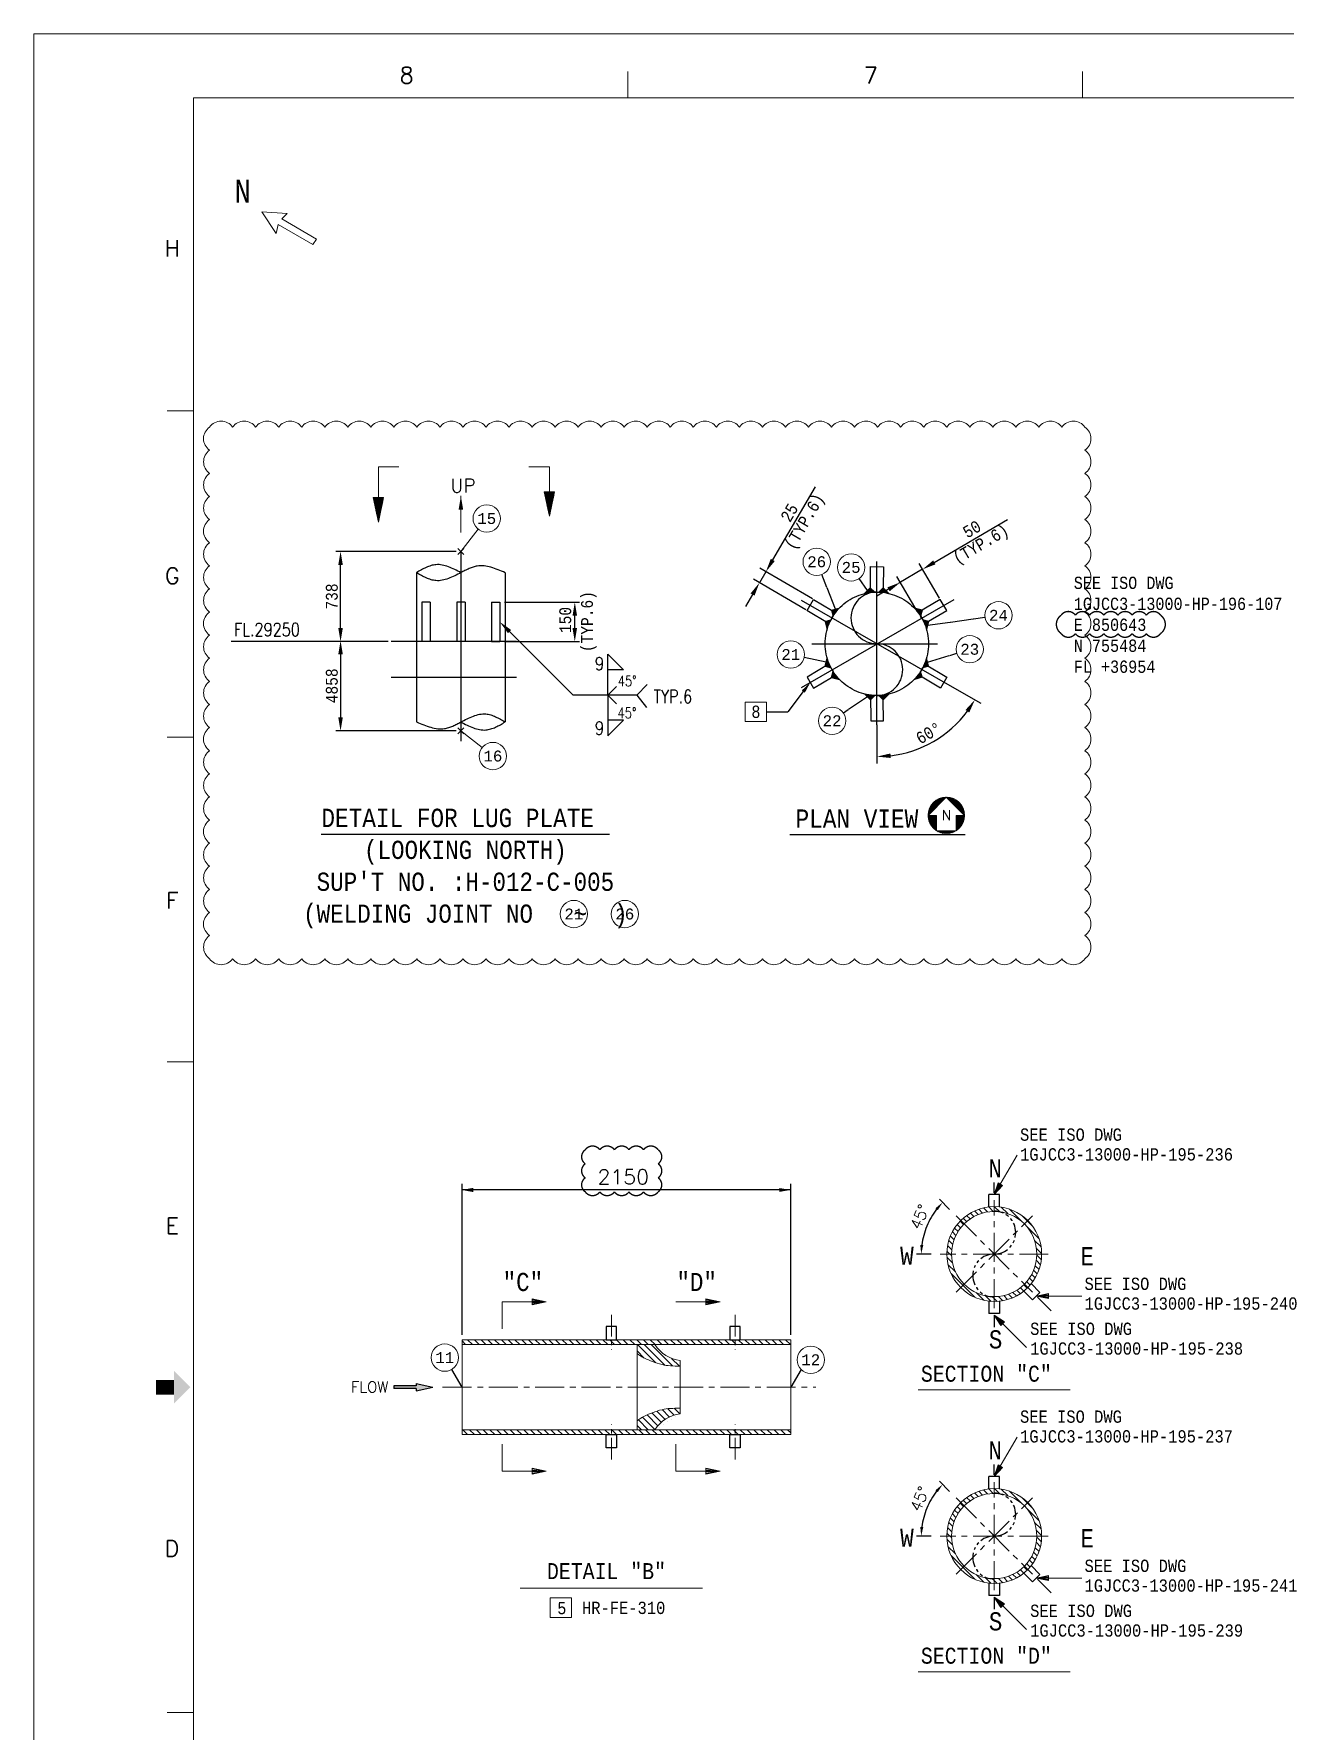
# Model space of a CAD drawing. Extents: x 0 to 841, y 0 to 594.
# Drawn here: x 0 to 274.4, y 221.7 to 594 of the extents above; entities that cross this region are included whole.
import ezdxf
from ezdxf.enums import TextEntityAlignment as Align

# ---------------------------------------------------------------- set-up
doc = ezdxf.new("R2010")
doc.units = 0
doc.header["$LTSCALE"] = 5
doc.header["$MEASUREMENT"] = 0
for name, pattern in [('CENTER', [50.8, 31.75, -6.35, 6.35, -6.35]), ('CONT', [1, 1, 0]), ('PHANTOM', [63.5, 31.75, -6.35, 6.35, -6.35, 6.35, -6.35]), ('PHANTOM2', [31.75, 15.875, -3.175, 3.175, -3.175, 3.175, -3.175])]:
    doc.linetypes.add(name, pattern=pattern)
doc.layers.get('0').update_dxf_attribs({"lineweight": 9})
for name, color, linetype, lineweight in [('1', 7, 'Continuous', 9), ('3', 7, 'Continuous', 9), ('4', 7, 'Continuous', 9), ('42', 7, 'Continuous', 9)]:
    doc.layers.add(name, color=color, linetype=linetype, lineweight=lineweight)
for name, color, linetype in [('6', 6, 'PHANTOM2'), ('FAB', 2, 'Continuous'), ('FAB_DIM', 4, 'Continuous'), ('SUPT', 4, 'Continuous'), ('TITLE BLOCK', 7, 'Continuous')]:
    doc.layers.add(name, color=color, linetype=linetype)
doc.styles.add('HTX1', font='simplex.shx', dxfattribs={"width": 1.02})
doc.styles.add('MARKING', font='monotxt.shx', dxfattribs={"width": 0.85, "height": 2.6})
doc.styles.add('ROMANS', font='romans.shx')
doc.styles.get("Standard").update_dxf_attribs({"font": 'txt.shx'})
doc.styles.add('TXT', font='monotxt.shx')

# ---------------------------------------------------------------- blocks, each defined once
blk = doc.blocks.new('*X19')
at = {"color": 0}
for p, q in [((263.81, 168.35), (270.12, 174.66)), ((263.85, 168.92), (269.55, 174.62)), ((263.95, 169.55), (268.91, 174.51)), ((264.16, 170.29), (268.17, 174.3)), ((264.58, 171.24), (267.22, 173.89)), ((270.3, 174.31), (270.64, 174.65)), ((270.3, 173.78), (271.13, 174.61)), ((270.3, 173.25), (271.58, 174.53)), ((270.3, 172.72), (272.01, 174.43)), ((270.3, 172.19), (272.42, 174.31)), ((270.3, 171.66), (272.8, 174.16)), ((270.83, 171.66), (273.17, 174)), ((271.36, 171.66), (273.51, 173.81)), ((271.89, 171.66), (273.84, 173.61)), ((272.42, 171.66), (274.16, 173.39)), ((272.95, 171.66), (274.45, 173.16)), ((273.48, 171.66), (274.74, 172.91)), ((274.01, 171.66), (275, 172.65)), ((274.54, 171.66), (275.25, 172.37)), ((275.08, 171.66), (275.49, 172.08)), ((275.61, 171.66), (275.71, 171.77)), ((275.78, 171.3), (275.91, 171.44)), ((275.78, 170.77), (276.1, 171.1)), ((275.78, 170.24), (276.27, 170.74)), ((275.78, 169.71), (276.42, 170.35)), ((275.78, 169.18), (276.55, 169.95)), ((263.81, 167.82), (263.98, 167.99)), ((263.86, 167.34), (264.24, 167.72)), ((263.93, 166.88), (264.51, 167.46)), ((264.03, 166.45), (264.77, 167.19)), ((264.16, 166.05), (265.04, 166.93)), ((264.3, 165.66), (265.3, 166.66)), ((264.47, 165.3), (265.57, 166.4)), ((264.65, 164.95), (265.83, 166.13)), ((264.85, 164.62), (266.1, 165.87)), ((265.07, 164.31), (266.36, 165.6)), ((265.3, 164.01), (266.63, 165.34)), ((265.55, 163.73), (266.89, 165.07)), ((265.81, 163.46), (267.16, 164.8)), ((266.09, 163.21), (267.42, 164.54)), ((266.39, 162.97), (267.69, 164.27)), ((266.7, 162.75), (267.95, 164.01)), ((267.02, 162.55), (268.22, 163.74)), ((270.3, 164.24), (270.73, 164.66)), ((270.3, 163.71), (271.26, 164.66)), ((270.3, 163.18), (271.79, 164.66)), ((270.3, 162.65), (272.32, 164.66)), ((270.3, 162.12), (272.85, 164.66)), ((270.38, 161.66), (273.38, 164.66)), ((270.94, 161.69), (273.91, 164.66)), ((271.56, 161.78), (274.44, 164.66)), ((272.28, 161.97), (274.97, 164.66)), ((273.16, 162.32), (275.5, 164.66)), ((275.78, 168.65), (276.66, 169.53)), ((275.78, 168.12), (276.74, 169.08)), ((275.78, 167.59), (276.79, 168.6)), ((275.78, 167.06), (276.8, 168.08)), ((275.78, 166.53), (276.77, 167.52)), ((275.78, 166), (276.68, 166.9)), ((275.78, 165.47), (276.5, 166.19)), ((275.78, 164.94), (276.14, 165.3)), ((267.37, 162.36), (268.48, 163.48)), ((267.73, 162.19), (268.75, 163.21)), ((268.11, 162.04), (269.01, 162.95)), ((268.51, 161.91), (269.28, 162.68)), ((268.93, 161.81), (269.54, 162.42)), ((269.38, 161.73), (269.81, 162.15)), ((269.86, 161.68), (270.08, 161.89))]:
    blk.add_line(p, q, dxfattribs=at)
blk = doc.blocks.new('A$C4F896684')
at = {"layer": '4', "color": 2, "linetype": 'Continuous'}
for p, q in [((-1.13, 0), (0, -5.35)), ((-1.13, 0), (1.13, 0)), ((-1.11, 0), (0.74, -1.86)), ((-0.64, 0), (-1.05, -0.41)), ((-0.39, 0), (-1, -0.62)), ((-0.14, 0), (-0.96, -0.82)), ((0.11, 0), (-0.92, -1.03)), ((0.36, 0), (-0.87, -1.24)), ((-0.86, 0), (0.78, -1.65)), ((0.61, 0), (-0.83, -1.44)), ((0.86, 0), (-0.79, -1.65)), ((1.11, 0), (-0.74, -1.85)), ((-0.62, 0), (0.83, -1.44)), ((-0.37, 0), (0.87, -1.24)), ((-0.12, 0), (0.92, -1.03)), ((0, -5.35), (1.13, 0)), ((0.13, 0), (0.96, -0.83)), ((0.38, 0), (1, -0.62)), ((0.63, 0), (1.05, -0.41)), ((0.88, 0), (1.09, -0.21)), ((1.13, 0), (1.13, 0)), ((-1.07, -0.29), (0.7, -2.06)), ((-1.01, -0.61), (0.65, -2.27)), ((-0.94, -0.92), (0.61, -2.47)), ((-0.87, -1.24), (0.57, -2.68)), ((-0.8, -1.56), (0.52, -2.88)), ((-0.74, -1.87), (0.48, -3.09)), ((1.07, -0.29), (-0.7, -2.06)), ((-0.67, -2.19), (0.44, -3.3)), ((1.01, -0.6), (-0.65, -2.26)), ((0.94, -0.92), (-0.61, -2.47)), ((-0.6, -2.51), (0.39, -3.5)), ((0.87, -1.24), (-0.57, -2.68)), ((-0.54, -2.82), (0.35, -3.71)), ((0.81, -1.55), (-0.52, -2.88)), ((0.74, -1.87), (-0.48, -3.09)), ((-0.47, -3.14), (0.31, -3.91)), ((0.67, -2.19), (-0.44, -3.29)), ((-0.4, -3.46), (0.26, -4.12)), ((0.6, -2.5), (-0.39, -3.5)), ((0.54, -2.82), (-0.35, -3.71)), ((0.47, -3.14), (-0.31, -3.91)), ((0.4, -3.45), (-0.26, -4.12)), ((-0.34, -3.77), (0.22, -4.33)), ((-0.27, -4.09), (0.17, -4.53)), ((0.34, -3.77), (-0.22, -4.32)), ((-0.2, -4.41), (0.13, -4.74)), ((0.27, -4.09), (-0.17, -4.53)), ((0.2, -4.4), (-0.13, -4.74)), ((-0.13, -4.72), (0.09, -4.94)), ((0.13, -4.72), (-0.09, -4.94)), ((-0.07, -5.04), (0.04, -5.15)), ((0.07, -5.03), (-0.04, -5.15)), ((0, -5.35), (0, -5.35))]:
    blk.add_line(p, q, dxfattribs=at)

msp = doc.modelspace()

# ---------------------------------------------------------------- hatches: boundary and pattern name
at = {"layer": '3'}
h = msp.add_hatch(dxfattribs=at)
h.set_pattern_fill('ANSI31', color=3, scale=0.3, angle=90, style=0)
h.set_pattern_definition([(135, (-137.4524, -213.5688), (-0.6735192, -0.6735192), [])])
h.paths.add_polyline_path([(200.41, 325.07, -0.02784), (200.35, 326.22), (201.4, 326.22, 0.374254), (209.46, 316.96, 0.069276), (210.75, 316.78), (210.75, 315.82, -0.381969)])
h.paths.add_polyline_path([(210.75, 336.62, -0.381969), (221.08, 327.38, -0.02784), (221.15, 326.22), (220.1, 326.22, 0.374254), (212.04, 335.48, 0.069276), (210.75, 335.66)])
h.paths.add_polyline_path([(203.39, 333.58, -0.198912), (210.75, 336.62), (210.75, 335.66), (210.75, 335.57, 0.198912), (204.14, 332.83)])
h.paths.add_polyline_path([(217.36, 319.61, 0.198912), (220.1, 326.22), (221.15, 326.22, -0.02784), (221.08, 325.07, -0.17013), (218.1, 318.87)])
h.paths.add_polyline_path([(210.75, 316.87, 0.198912), (217.36, 319.61), (218.1, 318.87, -0.198912), (210.75, 315.82), (210.75, 316.78)])
h.paths.add_polyline_path([(200.41, 327.38, -0.141619), (202.62, 332.71, -0.02784), (203.39, 333.58), (204.14, 332.83, 0.198912), (201.4, 326.22), (200.35, 326.22, -0.02784)])
h = msp.add_hatch(dxfattribs=at)
h.set_pattern_fill('ANSI31', color=3, scale=8.4, angle=270, style=0)
h.set_pattern_definition([(315, (-268.6911, 907.371), (0.7424621, 0.7424621), [])])
h.paths.add_polyline_path([(166.09, 286.61), (166.09, 287.66), (93.95, 287.66), (93.95, 286.61)])
h.paths.add_polyline_path([(166.09, 306.36), (166.09, 307.41), (93.95, 307.41), (93.95, 306.36)])
h = msp.add_hatch(dxfattribs=at)
h.set_pattern_fill('ANSI31', color=3, scale=8.4, angle=270, style=0)
h.set_pattern_definition([(315, (-282.9302, 907.371), (0.7424621, 0.7424621), [])])
edge = h.paths.add_edge_path()
edge.add_spline(control_points=[(132.39, 304.43), (133.45, 303.53), (135.09, 302.84), (138.33, 301.69), (140.26, 301.64), (141.85, 301.63)], knot_values=[0, 0, 0, 0, 3.7444, 5.799799, 9.267028, 9.267028, 9.267028, 9.267028], degree=3, periodic=0)
edge.add_line((141.85, 301.63), (141.85, 302.87))
edge.add_ellipse((142.69, 310.41), major_axis=(-7.59, 0), ratio=1, start_angle=392.2494, end_angle=443.6288, ccw=False)
edge.add_line((136.27, 306.36), (132.39, 306.36))
edge.add_line((132.39, 306.36), (132.39, 304.43))
edge = h.paths.add_edge_path()
edge.add_ellipse((142.69, 283.61), major_axis=(-7.59, 0), ratio=1, start_angle=276.3712, end_angle=327.7506, ccw=False)
edge.add_line((141.85, 291.15), (141.85, 292.39))
edge.add_spline(control_points=[(141.85, 292.39), (140.26, 292.38), (138.33, 292.33), (135.09, 291.18), (133.45, 290.49), (132.39, 289.59)], knot_values=[-9.267028, -9.267028, -9.267028, -9.267028, -5.799799, -3.7444, 0, 0, 0, 0], degree=3, periodic=0)
edge.add_line((132.39, 289.59), (132.39, 287.66))
edge.add_line((132.39, 287.66), (136.27, 287.66))
h = msp.add_hatch(dxfattribs=at)
h.set_pattern_fill('ANSI31', color=3, scale=0.3, angle=90, style=0)
h.set_pattern_definition([(135, (-137.4524, -275.4592), (-0.6735192, -0.6735192), [])])
h.paths.add_polyline_path([(200.41, 263.17, -0.02784), (200.35, 264.33), (201.4, 264.33, 0.374254), (209.46, 255.07, 0.069276), (210.75, 254.89), (210.75, 253.93, -0.381969)])
h.paths.add_polyline_path([(210.75, 274.73, -0.381969), (221.08, 265.49, -0.02784), (221.15, 264.33), (220.1, 264.33, 0.374254), (212.04, 273.59, 0.069276), (210.75, 273.77)])
h.paths.add_polyline_path([(203.39, 271.69, -0.198912), (210.75, 274.73), (210.75, 273.77), (210.75, 273.68, 0.198912), (204.14, 270.94)])
h.paths.add_polyline_path([(217.36, 257.72, 0.198912), (220.1, 264.33), (221.15, 264.33, -0.02784), (221.08, 263.17, -0.17013), (218.1, 256.98)])
h.paths.add_polyline_path([(210.75, 254.98, 0.198912), (217.36, 257.72), (218.1, 256.98, -0.198912), (210.75, 253.93), (210.75, 254.89)])
h.paths.add_polyline_path([(200.41, 265.49, -0.141619), (202.62, 270.82, -0.02784), (203.39, 271.69), (204.14, 270.94, 0.198912), (201.4, 264.33), (200.35, 264.33, -0.02784)])
at = {"layer": 'FAB', "linetype": 'Continuous'}
msp.add_hatch(color=4, dxfattribs=at).paths.add_polyline_path([(83.92, 297.81), (83.92, 297.3), (79, 297.3), (79, 296.7), (83.92, 296.7), (83.92, 296.19), (87.54, 297)])
at = {"layer": 'SUPT', "linetype": 'PHANTOM'}
for points in [[(183.55, 472.44), (182.3, 471.19, -0.059237), (184.97, 471.51), (184.51, 471.51)], [(186.38, 472.44), (187.63, 471.2, 0.059237), (184.97, 471.51), (185.42, 471.51)], [(173.64, 465.07), (174.1, 463.36, -0.059237), (175.15, 465.83), (174.92, 465.43)], [(175.05, 467.52), (176.75, 467.98, 0.059237), (175.15, 465.83), (175.38, 466.23)], [(194.92, 467.53), (193.21, 467.99, -0.059237), (194.82, 465.84), (194.59, 466.24)], [(196.33, 465.08), (195.88, 463.38, 0.059237), (194.82, 465.84), (195.05, 465.44)], [(173.64, 455.24), (174.1, 456.94, 0.059237), (175.16, 454.47), (174.93, 454.87)], [(175.06, 452.78), (176.77, 452.33, -0.059237), (175.16, 454.47), (175.39, 454.08)], [(194.93, 452.8), (193.22, 452.34, 0.059237), (194.83, 454.49), (194.6, 454.09)], [(196.34, 455.25), (195.88, 456.95, -0.059237), (194.83, 454.49), (195.06, 454.89)], [(183.57, 447.87), (182.32, 449.12, 0.059237), (184.98, 448.8), (184.52, 448.8)], [(186.4, 447.87), (187.64, 449.12, -0.059237), (184.98, 448.8), (185.44, 448.8)]]:
    msp.add_hatch(color=1, dxfattribs=at).paths.add_polyline_path(points)

# ---------------------------------------------------------------- linework, layer by layer
at = {"layer": '1', "color": 4, "linetype": 'CENTER', "ltscale": 0.04}
for p, q in [((210.75, 314.36), (210.75, 338.08)), ((202.36, 317.83), (219.14, 334.61)), ((202.36, 334.61), (219.14, 317.83)), ((222.61, 326.22), (198.89, 326.22)), ((89.7, 297.01), (171.6, 297.01)), ((210.75, 252.47), (210.75, 276.19)), ((202.36, 255.94), (219.14, 272.72)), ((202.36, 272.72), (219.14, 255.94)), ((222.61, 264.33), (198.89, 264.33))]:
    msp.add_line(p, q, dxfattribs=at)
at = {"layer": '1', "color": 4, "linetype": 'CENTER', "ltscale": 0.03}
for p, q in [((126.72, 312.91), (126.72, 305.21)), ((153.86, 312.91), (153.86, 305.21)), ((126.72, 281.11), (126.72, 288.81)), ((153.86, 281.11), (153.86, 288.81))]:
    msp.add_line(p, q, dxfattribs=at)
at = {"layer": '1', "color": 2, "linetype": 'Continuous', "lineweight": 0}
for points in [[(212.55, 341.29), (210.75, 339.27), (211.6, 341.84), (212.55, 341.29)], [(212.45, 341.35), (210.75, 339.27), (211.68, 341.79)], [(212.26, 341.46), (210.75, 339.27), (211.78, 341.74)], [(212.16, 341.52), (210.75, 339.27), (211.98, 341.62)], [(222.63, 317.54), (219.98, 316.99), (222.63, 316.44), (222.63, 317.54)], [(222.63, 317.43), (219.98, 316.99), (222.63, 316.54)], [(222.63, 317.2), (219.98, 316.99), (222.63, 316.65)], [(222.63, 317.09), (219.98, 316.99), (222.63, 316.88)], [(213.01, 311.33), (210.75, 312.82), (212.23, 310.55), (213.01, 311.33)], [(212.93, 311.25), (210.75, 312.82), (212.3, 310.62)], [(212.77, 311.09), (210.75, 312.82), (212.38, 310.7)], [(212.69, 311.01), (210.75, 312.82), (212.54, 310.86)], [(212.55, 279.4), (210.75, 277.38), (211.6, 279.95), (212.55, 279.4)], [(212.45, 279.46), (210.75, 277.38), (211.68, 279.9)], [(212.26, 279.57), (210.75, 277.38), (211.78, 279.85)], [(212.16, 279.63), (210.75, 277.38), (211.98, 279.73)], [(222.63, 255.65), (219.98, 255.1), (222.63, 254.55), (222.63, 255.65)], [(222.63, 255.54), (219.98, 255.1), (222.63, 254.65)], [(222.63, 255.31), (219.98, 255.1), (222.63, 254.76)], [(222.63, 255.2), (219.98, 255.1), (222.63, 254.99)], [(213.01, 249.44), (210.75, 250.93), (212.23, 248.66), (213.01, 249.44)], [(212.93, 249.36), (210.75, 250.93), (212.3, 248.73)], [(212.77, 249.2), (210.75, 250.93), (212.38, 248.81)], [(212.69, 249.12), (210.75, 250.93), (212.54, 248.97)]]:
    msp.add_lwpolyline(points, dxfattribs=at)
at = {"layer": '3', "color": 3}
for p, q in [((93.95, 307.41), (93.95, 286.61)), ((166.09, 307.41), (93.95, 307.41)), ((166.09, 306.36), (93.95, 306.36)), ((132.39, 306.36), (132.39, 287.66)), ((166.09, 307.41), (166.09, 286.61)), ((141.85, 302.87), (141.85, 291.15)), ((166.09, 287.66), (93.95, 287.66)), ((166.09, 286.61), (93.95, 286.61))]:
    msp.add_line(p, q, dxfattribs=at)
at = {"layer": '3', "color": 2, "linetype": 'Continuous', "lineweight": 0}
msp.add_lwpolyline([(113.3, 246.45), (118, 246.45), (118, 250.74), (113.3, 250.74), (113.3, 246.45)], dxfattribs=at)
at = {"layer": '3', "color": 3}
for centre, radius in [((210.75, 326.22), 10.4), ((210.75, 326.22), 9.35), ((210.75, 264.33), 10.4), ((210.75, 264.33), 9.35)]:
    msp.add_circle(centre, radius, dxfattribs=at)
for centre, start, end in [((142.69, 310.41), 212.2494, 263.6288), ((142.69, 283.61), 96.3712, 147.7506)]:
    msp.add_arc(centre, 7.59, start, end, dxfattribs=at)
for points in [[(132.39, 304.43), (133.45, 303.53), (135.09, 302.84), (138.33, 301.69), (140.26, 301.64), (141.85, 301.63)], [(132.39, 289.59), (133.45, 290.49), (135.09, 291.18), (138.33, 292.33), (140.26, 292.38), (141.85, 292.39)]]:
    msp.add_open_spline(points, degree=3, knots=[0, 0, 0, 0, 3.7444, 5.799799, 9.267028, 9.267028, 9.267028, 9.267028], dxfattribs=at)
at = {"layer": '4', "color": 2, "linetype": 'Continuous', "lineweight": 0}
msp.add_lwpolyline([(49.99, 554.99), (53.19, 550.19), (53.59, 552.19), (61.19, 547.79), (61.99, 548.99), (54.39, 553.39), (55.59, 554.59), (49.99, 554.99)], dxfattribs=at)
at = {"layer": '42', "color": 3, "linetype": 'Continuous', "lineweight": 0}
for p, q in [((130.35, 580), (130.35, 585.73)), ((230.09, 585.73), (230.09, 580)), ((35, 511.27), (29.27, 511.27)), ((35, 439.66), (29.27, 439.66)), ((35, 368.43), (29.27, 368.43)), ((34.92, 225.57), (29.21, 225.57))]:
    msp.add_line(p, q, dxfattribs=at)
for points in [[(0, 0), (841, 0), (841, 594), (0, 594)], [(35, 580), (827, 580), (827, 14), (35, 14)]]:
    msp.add_lwpolyline(points, close=True, dxfattribs=at)
for points in [[(30.76, 295.39), (26.82, 295.39), (30.76, 298.6), (26.82, 298.6)], [(34.34, 297), (30.76, 293.43), (30.76, 300.56)]]:
    msp.add_solid(points, dxfattribs=at)
at = {"layer": '6', "ltscale": 0.04}
for centre, start, end in [((210.75, 330.94), 270, 90), ((210.75, 321.5), 90, 270), ((210.75, 269.05), 270, 90), ((210.75, 259.61), 90, 270)]:
    msp.add_arc(centre, 4.72, start, end, dxfattribs=at)
at = {"layer": 'FAB', "lineweight": 0}
for p, q in [((210.75, 339.27), (215.75, 347.93)), ((219.98, 316.99), (229.98, 316.99)), ((210.75, 312.82), (217.82, 305.74)), ((210.75, 277.38), (215.75, 286.04)), ((219.98, 255.1), (229.98, 255.1)), ((210.75, 250.93), (217.82, 243.85))]:
    msp.add_line(p, q, dxfattribs=at)
at = {"layer": 'FAB', "color": 4}
for p, q in [((93.95, 308.5), (93.95, 341.65)), ((166.09, 340.29), (93.95, 340.29)), ((166.09, 308.5), (166.09, 341.65))]:
    msp.add_line(p, q, dxfattribs=at)
at = {"layer": 'FAB', "color": 2, "linetype": 'Continuous'}
for p, q in [((211.9, 339.27), (209.59, 339.27)), ((209.59, 336.56), (209.59, 339.27)), ((210.75, 339.63), (210.75, 341.94)), ((211.9, 336.56), (211.9, 339.27)), ((217.24, 318.09), (219.16, 316.17)), ((218.87, 319.73), (220.79, 317.81)), ((219.16, 316.17), (220.79, 317.81)), ((220.23, 316.74), (223.22, 313.75)), ((209.59, 315.88), (209.59, 313.17)), ((211.9, 313.17), (209.59, 313.17)), ((210.75, 312.82), (210.75, 310.2)), ((211.9, 315.88), (211.9, 313.17)), ((210.75, 277.74), (210.75, 280.05)), ((211.9, 277.38), (209.59, 277.38)), ((209.59, 274.67), (209.59, 277.38)), ((211.9, 274.67), (211.9, 277.38)), ((218.87, 257.84), (220.79, 255.92)), ((209.59, 253.99), (209.59, 251.28)), ((211.9, 253.99), (211.9, 251.28)), ((217.24, 256.2), (219.16, 254.28)), ((219.16, 254.28), (220.79, 255.92)), ((220.23, 254.85), (223.22, 251.86)), ((211.9, 251.28), (209.59, 251.28)), ((210.75, 250.93), (210.75, 248.31))]:
    msp.add_line(p, q, dxfattribs=at)
at = {"layer": 'FAB', "color": 4, "linetype": 'CENTER'}
for p, q in [((200.95, 336.02), (198.71, 338.26)), ((196.89, 326.22), (193.72, 326.22)), ((200.95, 274.13), (198.71, 276.37)), ((196.89, 264.33), (193.72, 264.33))]:
    msp.add_line(p, q, dxfattribs=at)
at = {"layer": 'FAB', "color": 2, "linetype": 'Continuous', "lineweight": 0}
for p, q in [((112.43, 315.72), (102.76, 315.72)), ((150.57, 315.72), (140.9, 315.72)), ((227.41, 296.41), (194.09, 296.41)), ((112.43, 278.56), (102.76, 278.56)), ((150.57, 278.56), (140.9, 278.56)), ((146.69, 252.89), (106.73, 252.89)), ((227.41, 234.52), (194.09, 234.52))]:
    msp.add_line(p, q, dxfattribs=at)
at = {"layer": 'FAB', "linetype": 'Continuous', "lineweight": 0}
for p, q in [((102.76, 309.8), (102.76, 315.72)), ((102.76, 284.48), (102.76, 278.56)), ((140.9, 284.48), (140.9, 278.56))]:
    msp.add_line(p, q, dxfattribs=at)
at = {"layer": 'FAB', "color": 4, "linetype": 'Continuous'}
for p, q in [((83.92, 297.81), (83.92, 297.3)), ((83.92, 297.81), (87.54, 297)), ((83.92, 297.3), (79, 297.3)), ((79, 297.3), (79, 296.7)), ((83.92, 296.7), (79, 296.7)), ((83.92, 296.19), (87.54, 297)), ((83.92, 296.7), (83.92, 296.19))]:
    msp.add_line(p, q, dxfattribs=at)
at = {"layer": 'FAB'}
for p, q in [((93.95, 297.01), (91.68, 300.9)), ((168.35, 300.9), (166.09, 297.01))]:
    msp.add_line(p, q, dxfattribs=at)
at = {"layer": 'FAB', "color": 6, "lineweight": 0, "flags": 128}
for points in [[(247.24, 466.43, 0, 0, 0.520567), (247.24, 466.43, 0, 0, 0.520567), (247.24, 466.43, 0.3, 0.3, 0.520567), (244.13, 466.43, 0.3, 0.3, 0.520567), (241.02, 466.43, 0.3, 0.3, 0.520567), (237.9, 466.43, 0.3, 0.3, 0.520567), (234.79, 466.43, 0.3, 0.3, 0.520567), (231.67, 466.43, 0.3, 0.3, 0.520567), (228.56, 466.43, 0.3, 0.3, 0.520567), (225.44, 466.43, 0.3, 0.3, 0.520567), (225.44, 466.43, 0.3, 0.3, 0.520567), (225.44, 462.39, 0.3, 0.3, 0.520567), (225.44, 462.39, 0.3, 0.3, 0.520567), (228.56, 462.39, 0.3, 0.3, 0.520567), (231.67, 462.39, 0.3, 0.3, 0.520567), (234.79, 462.39, 0.3, 0.3, 0.520567), (237.9, 462.39, 0.3, 0.3, 0.520567), (241.02, 462.39, 0.3, 0.3, 0.520567), (244.13, 462.39, 0.3, 0.3, 0.520567), (247.24, 462.39, 0.3, 0.3, 0.520567), (247.24, 462.39, 0.3, 0.3, 0.520567), (247.24, 466.43, 0.3, 0.3, 0.520567)], [(136.98, 349.1, 0, 0, 0.520567), (136.98, 349.1, 0, 0, 0.520567), (136.98, 349.1, 0.3, 0.3, 0.520567), (133.79, 349.1, 0.3, 0.3, 0.520567), (130.59, 349.1, 0.3, 0.3, 0.520567), (127.39, 349.1, 0.3, 0.3, 0.520567), (124.2, 349.1, 0.3, 0.3, 0.520567), (121, 349.1, 0.3, 0.3, 0.520567), (121, 349.1, 0.3, 0.3, 0.520567), (121, 346.03, 0.3, 0.3, 0.520567), (121, 342.95, 0.3, 0.3, 0.520567), (121, 339.87, 0.3, 0.3, 0.520567), (121, 339.87, 0.3, 0.3, 0.520567), (124.2, 339.87, 0.3, 0.3, 0.520567), (127.39, 339.87, 0.3, 0.3, 0.520567), (130.59, 339.87, 0.3, 0.3, 0.520567), (133.79, 339.87, 0.3, 0.3, 0.520567), (136.98, 339.87, 0.3, 0.3, 0.520567), (136.98, 339.87, 0.3, 0.3, 0.520567), (136.98, 342.95, 0.3, 0.3, 0.520567), (136.98, 346.03, 0.3, 0.3, 0.520567), (136.98, 349.1, 0.3, 0.3, 0.520567)]]:
    msp.add_lwpolyline(points, format="xyseb", dxfattribs=at)
at = {"layer": 'FAB', "color": 2, "linetype": 'Continuous', "lineweight": 0}
for points in [[(109.33, 316.37), (112.43, 315.72), (109.33, 315.07), (109.33, 316.37)], [(109.33, 316.23), (112.43, 315.72), (109.33, 315.21)], [(109.33, 316.12), (112.43, 315.72), (109.33, 315.47)], [(109.33, 315.85), (112.43, 315.72), (109.33, 315.59)], [(147.47, 316.37), (150.57, 315.72), (147.47, 315.07), (147.47, 316.37)], [(147.47, 316.23), (150.57, 315.72), (147.47, 315.21)], [(147.47, 316.12), (150.57, 315.72), (147.47, 315.47)], [(147.47, 315.85), (150.57, 315.72), (147.47, 315.59)], [(109.33, 277.91), (112.43, 278.56), (109.33, 279.2), (109.33, 277.91)], [(147.47, 277.91), (150.57, 278.56), (147.47, 279.2), (147.47, 277.91)], [(109.33, 278.04), (112.43, 278.56), (109.33, 279.07)], [(109.33, 278.16), (112.43, 278.56), (109.33, 278.81)], [(109.33, 278.43), (112.43, 278.56), (109.33, 278.69)], [(147.47, 278.04), (150.57, 278.56), (147.47, 279.07)], [(147.47, 278.16), (150.57, 278.56), (147.47, 278.81)], [(147.47, 278.43), (150.57, 278.56), (147.47, 278.69)]]:
    msp.add_lwpolyline(points, dxfattribs=at)
at = {"layer": 'FAB', "color": 2, "linetype": 'Continuous'}
for points in [[(127.84, 310.3), (125.6, 310.3), (125.6, 307.41), (127.84, 307.41)], [(154.98, 310.3), (152.74, 310.3), (152.74, 307.41), (154.98, 307.41)], [(127.84, 283.72), (125.6, 283.72), (125.6, 286.61), (127.84, 286.61)], [(154.98, 283.72), (152.74, 283.72), (152.74, 286.61), (154.98, 286.61)]]:
    msp.add_lwpolyline(points, close=True, dxfattribs=at)
at = {"layer": 'FAB', "color": 2, "linetype": 'Continuous', "lineweight": 0}
for centre in [(90.16, 303.49), (170.48, 303.02)]:
    msp.add_circle(centre, 3, dxfattribs=at)
at = {"layer": 'FAB', "color": 4, "linetype": 'CENTER'}
for centre in [(210.75, 326.22), (210.75, 264.33)]:
    msp.add_arc(centre, 16.02, 142.1564, 172.8436, dxfattribs=at)
at = {"layer": 'FAB', "color": 4}
for points in [[(93.95, 340.29), (96.43, 339.82), (96.43, 340.75)], [(163.6, 340.7), (163.6, 339.87), (166.09, 340.29)]]:
    msp.add_solid(points, dxfattribs=at)
at = {"layer": 'FAB', "color": 4, "linetype": 'CENTER'}
for points in [[(198.34, 335.83), (197.84, 336.27), (199.42, 337.55)], [(194.52, 328.24), (195.18, 328.2), (194.72, 326.22)], [(198.34, 273.94), (197.84, 274.38), (199.42, 275.66)], [(194.52, 266.35), (195.18, 266.31), (194.72, 264.33)]]:
    msp.add_solid(points, dxfattribs=at)
at = {"layer": 'SUPT', "color": 2, "linetype": 'PHANTOM', "lineweight": 0}
for p, q in [((75.6, 498.97), (75.6, 488.12)), ((80.09, 498.97), (75.6, 498.97)), ((113.13, 498.97), (108.64, 498.97)), ((113.13, 498.97), (113.13, 489.38)), ((93.7, 492.61), (93.7, 484.6)), ((93.7, 480.44), (97.51, 485.29)), ((94.36, 481.1), (93.04, 479.78)), ((93.04, 481.1), (94.36, 479.78)), ((94.36, 440.36), (93.04, 441.68)), ((93.04, 440.36), (94.36, 441.68)), ((93.7, 441.02), (98.36, 437.37))]:
    msp.add_line(p, q, dxfattribs=at)
at = {"layer": 'SUPT', "color": 2}
for p, q in [((162.15, 478.55), (171.54, 494.6)), ((197.6, 478.02), (213.63, 487.44)), ((92.7, 480.44), (66.29, 480.44)), ((67.29, 463.62), (67.29, 477.44)), ((170.84, 469.99), (159.34, 476.72)), ((195.02, 476.5), (189.84, 473.46)), ((198.72, 470.19), (194.26, 477.79)), ((169.43, 467.58), (157.93, 474.31)), ((160.63, 475.96), (159.22, 473.55)), ((193.85, 467.33), (189.39, 474.93)), ((103.25, 469.29), (119.7, 469.29)), ((157.71, 470.96), (156.19, 468.37)), ((187.56, 472.12), (184.97, 470.6)), ((118.7, 463.62), (118.7, 466.29)), ((67.29, 460.62), (43.25, 460.62)), ((77.74, 460.62), (65.79, 460.62)), ((77.74, 460.62), (66.29, 460.62)), ((103.25, 460.62), (119.7, 460.62)), ((67.29, 457.84), (67.29, 444.02)), ((125.95, 448.89), (125.95, 457.85)), ((129.38, 454.42), (125.95, 457.85)), ((127.86, 450.8), (125.95, 448.89)), ((202, 450.44), (207.8, 447.11)), ((125.95, 448.89), (125.95, 439.94)), ((127.86, 446.99), (125.95, 448.89)), ((129.38, 443.37), (125.95, 439.94)), ((160.79, 445.23), (165.42, 445.23)), ((92.7, 441.02), (66.29, 441.02)), ((185, 442.39), (185.01, 433.9)), ((126.3, 418.27), (63.07, 418.27)), ((165.88, 418.27), (204.35, 418.27))]:
    msp.add_line(p, q, dxfattribs=at)
at = {"layer": 'SUPT', "color": 1, "linetype": 'CENTER'}
for p, q in [((93.7, 480.38), (93.7, 438.78)), ((185, 442.39), (184.98, 478.21)), ((168.41, 469.72), (202, 450.44)), ((168.42, 450.58), (201.99, 469.89)), ((105.91, 460.62), (78.43, 460.62)), ((170.69, 460.15), (198.33, 460.17)), ((105.91, 452.74), (78.43, 452.74))]:
    msp.add_line(p, q, dxfattribs=at)
at = {"layer": 'SUPT', "color": 1, "linetype": 'PHANTOM'}
for p, q in [((183.56, 471.42), (183.62, 477.09)), ((183.63, 477.08), (186.42, 477.07)), ((186.41, 477.07), (186.38, 472.44)), ((83.98, 475.76), (83.98, 443)), ((103.42, 475.76), (103.42, 443)), ((85.15, 469.29), (85.15, 460.62)), ((86.98, 469.29), (85.15, 469.29)), ((86.98, 469.29), (86.98, 460.62)), ((92.79, 469.29), (92.79, 460.62)), ((94.61, 469.29), (92.79, 469.29)), ((94.61, 469.29), (94.61, 460.62)), ((100.43, 469.29), (100.43, 460.62)), ((100.43, 469.29), (102.25, 469.29)), ((102.25, 469.29), (102.25, 460.62)), ((169.66, 467.45), (171.07, 469.86)), ((171.06, 469.86), (175.05, 467.52)), ((183.55, 472.44), (182.3, 471.19)), ((183.55, 472.44), (184.51, 471.51)), ((184.97, 471.51), (184.51, 471.51)), ((184.97, 471.51), (185.42, 471.51)), ((186.38, 472.44), (185.42, 471.51)), ((186.38, 472.44), (187.63, 471.2)), ((198.91, 469.88), (194.04, 467.02)), ((200.32, 467.47), (198.91, 469.88)), ((174.52, 464.56), (169.65, 467.45)), ((173.64, 465.07), (174.92, 465.43)), ((175.15, 465.83), (174.92, 465.43)), ((175.05, 467.52), (176.75, 467.98)), ((175.05, 467.52), (175.38, 466.23)), ((175.15, 465.83), (175.38, 466.23)), ((194.92, 467.53), (193.21, 467.99)), ((194.92, 467.53), (194.59, 466.24)), ((194.82, 465.84), (194.59, 466.24)), ((194.82, 465.84), (195.05, 465.44)), ((196.33, 465.08), (195.05, 465.44)), ((195.45, 464.58), (200.32, 467.47)), ((173.64, 465.07), (174.1, 463.36)), ((196.33, 465.08), (195.88, 463.38)), ((86.98, 460.62), (85.15, 460.62)), ((94.61, 460.62), (92.79, 460.62)), ((100.43, 460.62), (102.25, 460.62)), ((174.53, 455.74), (169.66, 452.84)), ((173.64, 455.24), (174.1, 456.94)), ((173.64, 455.24), (174.93, 454.87)), ((175.16, 454.47), (174.93, 454.87)), ((175.16, 454.47), (175.39, 454.08)), ((194.83, 454.49), (194.6, 454.09)), ((194.83, 454.49), (195.06, 454.89)), ((196.34, 455.25), (195.06, 454.89)), ((195.45, 455.75), (200.33, 452.86)), ((196.34, 455.25), (195.88, 456.95)), ((169.67, 452.84), (171.08, 450.43)), ((171.07, 450.44), (175.06, 452.78)), ((175.06, 452.78), (175.39, 454.08)), ((175.06, 452.78), (176.77, 452.33)), ((194.93, 452.8), (193.22, 452.34)), ((194.93, 452.8), (194.6, 454.09)), ((198.92, 450.45), (194.93, 452.8)), ((200.33, 452.86), (198.92, 450.45)), ((183.57, 447.87), (182.32, 449.12)), ((183.57, 448.89), (183.64, 443.22)), ((183.57, 447.87), (184.52, 448.8)), ((184.98, 448.8), (184.52, 448.8)), ((184.98, 448.8), (185.44, 448.8)), ((186.4, 447.87), (185.44, 448.8)), ((186.4, 447.87), (187.64, 449.12)), ((186.43, 443.24), (186.4, 447.87)), ((183.65, 443.23), (186.44, 443.25))]:
    msp.add_line(p, q, dxfattribs=at)
at = {"layer": 'SUPT', "color": 2, "linetype": 'CONT'}
for p, q in [((175.9, 467.75), (172.88, 475.37)), ((182.93, 471.82), (181.07, 474.46)), ((196.1, 464.23), (208.7, 465.98)), ((196.11, 456.1), (202.51, 458.07)), ((173.87, 456.09), (169.02, 457.13)), ((182.94, 448.5), (177.65, 444.93))]:
    msp.add_line(p, q, dxfattribs=at)
at = {"layer": 'SUPT', "color": 2, "linetype": 'Continuous'}
for p, q in [((129.38, 454.42), (125.95, 454.42)), ((132.31, 448.89), (134.61, 451.22)), ((132.31, 448.89), (118.31, 448.89)), ((132.31, 448.89), (134.45, 446.17)), ((129.38, 443.37), (125.95, 443.37))]:
    msp.add_line(p, q, dxfattribs=at)
at = {"layer": 'SUPT', "color": 2, "lineweight": 0, "ltscale": 0.2}
for p, q in [((200.22, 426.49), (196.22, 422.49)), ((200.22, 426.49), (204.21, 422.49)), ((198.07, 422.49), (196.22, 422.49)), ((198.07, 422.49), (198.07, 419.13)), ((202.37, 422.49), (202.37, 419.13)), ((204.21, 422.49), (202.37, 422.49)), ((202.37, 419.13), (198.07, 419.13))]:
    msp.add_line(p, q, dxfattribs=at)
at = {"layer": 'SUPT', "color": 1, "lineweight": 0, "flags": 128}
msp.add_lwpolyline([(38.55, 507.71, 0.520567), (38.55, 507.71, 0.520567), (38.55, 507.71, 0.520567), (38.55, 502.63, 0.520567), (38.55, 497.56, 0.520567), (38.55, 492.49, 0.520567), (38.55, 487.42, 0.520567), (38.55, 482.34, 0.520567), (38.55, 477.27, 0.520567), (38.55, 472.2, 0.520567), (38.55, 467.13, 0.520567), (38.55, 462.05, 0.520567), (38.55, 456.98, 0.520567), (38.55, 451.91, 0.520567), (38.55, 446.84, 0.520567), (38.55, 441.77, 0.520567), (38.55, 436.69, 0.520567), (38.55, 431.62, 0.520567), (38.55, 426.55, 0.520567), (38.55, 421.48, 0.520567), (38.55, 416.4, 0.520567), (38.55, 411.33, 0.520567), (38.55, 406.26, 0.520567), (38.55, 401.19, 0.520567), (38.55, 396.11, 0.520567), (38.55, 391.04, 0.520567), (38.55, 391.04, 0.520567), (43.61, 391.04, 0.520567), (48.66, 391.04, 0.520567), (53.72, 391.04, 0.520567), (58.77, 391.04, 0.520567), (63.83, 391.04, 0.520567), (68.89, 391.04, 0.520567), (73.94, 391.04, 0.520567), (79, 391.04, 0.520567), (84.05, 391.04, 0.520567), (89.11, 391.04, 0.520567), (94.16, 391.04, 0.520567), (99.22, 391.04, 0.520567), (104.27, 391.04, 0.520567), (109.33, 391.04, 0.520567), (114.38, 391.04, 0.520567), (119.44, 391.04, 0.520567), (124.49, 391.04, 0.520567), (129.55, 391.04, 0.520567), (134.6, 391.04, 0.520567), (139.66, 391.04, 0.520567), (144.71, 391.04, 0.520567), (149.77, 391.04, 0.520567), (154.82, 391.04, 0.520567), (159.88, 391.04, 0.520567), (164.93, 391.04, 0.520567), (169.99, 391.04, 0.520567), (175.04, 391.04, 0.520567), (180.1, 391.04, 0.520567), (185.16, 391.04, 0.520567), (190.21, 391.04, 0.520567), (195.27, 391.04, 0.520567), (200.32, 391.04, 0.520567), (205.38, 391.04, 0.520567), (210.43, 391.04, 0.520567), (215.49, 391.04, 0.520567), (220.54, 391.04, 0.520567), (225.6, 391.04, 0.520567), (230.65, 391.04, 0.520567), (230.65, 391.04, 0.520567), (230.65, 396.11, 0.520567), (230.65, 401.19, 0.520567), (230.65, 406.26, 0.520567), (230.65, 411.33, 0.520567), (230.65, 416.4, 0.520567), (230.65, 421.48, 0.520567), (230.65, 426.55, 0.520567), (230.65, 431.62, 0.520567), (230.65, 436.69, 0.520567), (230.65, 441.77, 0.520567), (230.65, 446.84, 0.520567), (230.65, 451.91, 0.520567), (230.65, 456.98, 0.520567), (230.65, 462.05, 0.520567), (230.65, 467.13, 0.520567), (230.65, 472.2, 0.520567), (230.65, 477.27, 0.520567), (230.65, 482.34, 0.520567), (230.65, 487.42, 0.520567), (230.65, 492.49, 0.520567), (230.65, 497.56, 0.520567), (230.65, 502.63, 0.520567), (230.65, 507.71, 0.520567), (230.65, 507.71, 0.520567), (225.6, 507.71, 0.520567), (220.54, 507.71, 0.520567), (215.49, 507.71, 0.520567), (210.43, 507.71, 0.520567), (205.38, 507.71, 0.520567), (200.32, 507.71, 0.520567), (195.27, 507.71, 0.520567), (190.21, 507.71, 0.520567), (185.16, 507.71, 0.520567), (180.1, 507.71, 0.520567), (175.04, 507.71, 0.520567), (169.99, 507.71, 0.520567), (164.93, 507.71, 0.520567), (159.88, 507.71, 0.520567), (154.82, 507.71, 0.520567), (149.77, 507.71, 0.520567), (144.71, 507.71, 0.520567), (139.66, 507.71, 0.520567), (134.6, 507.71, 0.520567), (129.55, 507.71, 0.520567), (124.49, 507.71, 0.520567), (119.44, 507.71, 0.520567), (114.38, 507.71, 0.520567), (109.33, 507.71, 0.520567), (104.27, 507.71, 0.520567), (99.22, 507.71, 0.520567), (94.16, 507.71, 0.520567), (89.11, 507.71, 0.520567), (84.05, 507.71, 0.520567), (79, 507.71, 0.520567), (73.94, 507.71, 0.520567), (68.89, 507.71, 0.520567), (63.83, 507.71, 0.520567), (58.77, 507.71, 0.520567), (53.72, 507.71, 0.520567), (48.66, 507.71, 0.520567), (43.61, 507.71, 0.520567), (38.55, 507.71, 0.520567)], format="xyb", dxfattribs=at)
at = {"layer": 'SUPT', "color": 2, "linetype": 'Continuous', "lineweight": 0}
msp.add_lwpolyline([(156.11, 443.08), (160.79, 443.08), (160.79, 447.37), (156.11, 447.37), (156.11, 443.08)], dxfattribs=at)
at = {"layer": 'SUPT', "color": 2, "linetype": 'Continuous'}
msp.add_lwpolyline([(168.85, 449.66), (165.42, 445.23)], dxfattribs=at)
at = {"layer": 'SUPT', "color": 2, "linetype": 'Continuous', "lineweight": 0}
for centre in [(99.37, 487.65), (171.78, 478.16), (179.34, 476.92), (211.67, 466.4), (205.37, 458.95), (166.1, 457.8), (175.16, 443.26), (100.73, 435.52), (118.49, 400.85), (129.68, 400.85)]:
    msp.add_circle(centre, 3, dxfattribs=at)
at = {"layer": 'SUPT', "color": 1, "linetype": 'PHANTOM'}
msp.add_circle((184.99, 460.16), 11.35, dxfattribs=at)
at = {"layer": 'SUPT', "color": 2, "lineweight": 0, "ltscale": 0.2}
msp.add_circle((200.22, 422.49), 3.99, dxfattribs=at)
at = {"layer": 'SUPT', "color": 1, "linetype": 'CENTER'}
msp.add_arc((184.99, 465.84), 5.68, 90.0381, 270.0381, dxfattribs=at)
at = {"layer": 'SUPT', "color": 1, "linetype": 'PHANTOM'}
msp.add_arc((184.99, 454.48), 5.68, 270.0381, 90.0381, dxfattribs=at)
at = {"layer": 'SUPT', "color": 2}
msp.add_arc((184.99, 460.2), 24.8, 276.9729, 323.2234, dxfattribs=at)
at = {"layer": 'SUPT', "color": 1, "linetype": 'PHANTOM'}
for points in [[(93.7, 475.76), (91.91, 476.71), (88.53, 478.42), (85.38, 476.58), (83.98, 475.76)], [(93.7, 443), (95.49, 442.05), (98.87, 440.34), (102.02, 442.18), (103.42, 443)]]:
    msp.add_open_spline(points, degree=3, knots=[1.177559, 1.177559, 1.177559, 1.177559, 1.843458, 2.374059, 2.374059, 2.374059, 2.374059], dxfattribs=at)
for points in [[(103.42, 475.76), (97.28, 477.22), (93.7, 475.76), (88.22, 474.01), (83.98, 475.76)], [(83.98, 443), (90.12, 441.54), (93.7, 443), (99.18, 444.75), (103.42, 443)]]:
    msp.add_spline(points, degree=3, dxfattribs=at)
at = {"layer": 'SUPT', "color": 2, "linetype": 'PHANTOM', "lineweight": 0}
msp.add_solid([(93.2, 489.61), (94.2, 489.61), (93.7, 492.61)], dxfattribs=at)
at = {"layer": 'SUPT', "color": 2}
for points in [[(66.79, 477.44), (67.79, 477.44), (67.29, 480.44)], [(161.71, 478.8), (162.58, 478.3), (160.63, 475.96)], [(197.35, 478.45), (197.86, 477.59), (195.02, 476.5)], [(157.28, 471.21), (158.14, 470.71), (159.22, 473.55)], [(187.31, 472.55), (187.81, 471.69), (190.15, 473.64)], [(118.2, 466.29), (119.2, 466.29), (118.7, 469.29)], [(66.79, 463.62), (67.79, 463.62), (67.29, 460.62)], [(118.2, 463.62), (119.2, 463.62), (118.7, 460.62)], [(66.79, 457.84), (67.79, 457.84), (67.29, 460.84)], [(204.44, 445.63), (205.27, 445.08), (206.5, 447.86)], [(66.79, 444.02), (67.79, 444.02), (67.29, 441.02)], [(188.03, 435.09), (187.97, 436.08), (185.01, 435.4)]]:
    msp.add_solid(points, dxfattribs=at)
at = {"layer": 'SUPT', "color": 2, "linetype": 'Continuous'}
msp.add_solid([(168.52, 449.92), (170.37, 451.64), (169.18, 449.41)], dxfattribs=at)
at = {"layer": 'TITLE BLOCK', "color": 2}
msp.add_line((104.37, 462.83), (118.31, 448.89), dxfattribs=at)
msp.add_solid([(104.02, 462.48), (104.72, 463.19), (102.25, 464.95)], dxfattribs=at)

# ---------------------------------------------------------------- block references
at = {"layer": 'SUPT', "color": 2, "linetype": 'PHANTOM', "lineweight": 0}
for p in [(75.6, 492.23), (113.13, 493.48)]:
    msp.add_blockref('A$C4F896684', p, dxfattribs=at)
at = {"layer": 'SUPT', "color": 2, "lineweight": 0, "ltscale": 0.2, "xscale": 0.6143999999999323, "yscale": 0.6143999999999323, "zscale": 0.6143999999999323, "rotation": 270}
msp.add_blockref('*X19', (96.9, 588.56), dxfattribs=at)

# ---------------------------------------------------------------- texts
at = {"color": 2, "style": 'MARKING', "width": 0.85}
for s, p in [('(TYP.6)', (122.68, 458.32)), ('150', (117.9, 462.5))]:
    msp.add_text(s, height=2.6, rotation=90, dxfattribs=at).set_placement(p)
at = {"color": 2, "linetype": 'Continuous', "lineweight": 0, "char_height": 2.6, "attachment_point": 5, "rotation": 30.4483, "style": 'MARKING'}
for s, insert in [('\\A1;(TYP.6)', (207.98, 481.68)), ('\\A1;50', (205.85, 485.3))]:
    msp.add_mtext(s, dxfattribs=dict(at, insert=insert))
at = {"color": 2, "char_height": 2.6, "attachment_point": 5, "rotation": 90, "style": 'MARKING'}
for s, insert in [('\\A1;738', (65.39, 470.53)), ('\\A1;4858', (65.39, 450.93))]:
    msp.add_mtext(s, dxfattribs=dict(at, insert=insert))
at = {"layer": '3', "color": 2, "linetype": 'Continuous', "lineweight": 0, "style": 'TXT', "width": 0.851861}
for s, p in [('SEE ISO DWG', (228.2, 472.18)), ('1GJCC3-13000-HP-196-107', (228.2, 467.58)), ('E 850643', (228.2, 462.98)), ('N 755484', (228.2, 458.38)), ('FL +36954', (228.2, 453.78)), ('5', (114.86, 247.17))]:
    msp.add_text(s, height=2.7, dxfattribs=at).set_placement(p)
at = {"layer": '4', "color": 2, "linetype": 'Continuous', "lineweight": 0, "style": 'TXT', "width": 0.839996}
msp.add_text('N', height=5, dxfattribs=at).set_placement((44, 557))
at = {"layer": '42', "color": 3, "linetype": 'Continuous', "lineweight": 0, "style": 'ROMANS'}
for s, height, width, p in [('8', 3.58, 1.001426, (81.81, 584.94)), ('7', 3.58, 1.001426, (183.66, 584.94)), ('H', 3.57, 1.001449, (30.38, 546.95)), ('G', 3.57, 1.001449, (30.38, 475.07)), ('F', 3.57, 1.001449, (30.39, 403.81)), ('E', 3.57, 1.001449, (30.39, 332.41)), ('D', 3.57, 1.001449, (30.31, 261.6))]:
    msp.add_text(s, height=height, dxfattribs=dict(at, width=width)).set_placement(p, align=Align.MIDDLE)
at = {"layer": 'FAB', "color": 2, "linetype": 'Continuous', "lineweight": 0, "style": 'TXT'}
for s, height, width, p in [('SEE ISO DWG', 2.7, 0.869567, (216.41, 351.08)), ('1GJCC3-13000-HP-195-236', 2.7, 0.869567, (216.41, 346.75)), ('SEE ISO DWG', 2.7, 0.869567, (230.57, 318.34)), ('1GJCC3-13000-HP-195-240', 2.7, 0.869567, (230.57, 314.01)), ('SEE ISO DWG', 2.7, 0.869567, (218.63, 308.47)), ('1GJCC3-13000-HP-195-238', 2.7, 0.869567, (218.63, 304.14)), ('SECTION "C"', 3.5217, 0.857143, (194.65, 298.2)), ('SEE ISO DWG', 2.7, 0.869567, (216.41, 289.19)), ('1GJCC3-13000-HP-195-237', 2.7, 0.869567, (216.41, 284.86)), ('SEE ISO DWG', 2.7, 0.869567, (230.57, 256.45)), ('1GJCC3-13000-HP-195-241', 2.7, 0.869567, (230.57, 252.12)), ('HR-FE-310', 2.7, 0.869567, (120.28, 247.22)), ('SEE ISO DWG', 2.7, 0.869567, (218.63, 246.58)), ('1GJCC3-13000-HP-195-239', 2.7, 0.869567, (218.63, 242.25))]:
    msp.add_text(s, height=height, dxfattribs=dict(at, width=width)).set_placement(p)
at = {"layer": 'FAB', "color": 2, "linetype": 'Continuous'}
for s, height, style, width, p in [('N', 3.99, 'TXT', 0.857143, (209.47, 343.03)), ('2150', 3.216, 'HTX1', 1.02, (123.72, 341.55)), ('W', 3.99, 'TXT', 0.857143, (190.11, 323.87)), ('E', 3.99, 'TXT', 0.857143, (229.68, 323.75)), ('"C"', 3.987, 'TXT', 0.857143, (102.87, 318.1)), ('"D"', 3.987, 'TXT', 0.857143, (141.01, 318.1)), ('S', 3.99, 'TXT', 0.857143, (209.57, 305.5)), ('N', 3.99, 'TXT', 0.857143, (209.47, 281.14)), ('W', 3.99, 'TXT', 0.857143, (190.11, 261.98)), ('E', 3.99, 'TXT', 0.857143, (229.68, 261.86)), ('DETAIL "B"', 3.522, 'TXT', 0.857143, (112.59, 254.87)), ('S', 3.99, 'TXT', 0.857143, (209.57, 243.61)), ('SECTION "D"', 3.5217, 'TXT', 0.857143, (194.65, 236.31))]:
    msp.add_text(s, height=height, dxfattribs=dict(at, style=style, width=width)).set_placement(p)
at = {"layer": 'FAB', "color": 2, "linetype": 'Continuous', "lineweight": 0, "style": 'TXT'}
for s, p in [('11', (90.16, 303.49)), ('12', (170.48, 303.02))]:
    msp.add_text(s, height=2.4, dxfattribs=at).set_placement(p, align=Align.MIDDLE_CENTER)
at = {"layer": 'FAB', "color": 4, "linetype": 'Continuous', "insert": (77.82, 295.86), "char_height": 2.381, "attachment_point": 9}
msp.add_mtext('FLOW', dxfattribs=at)
at = {"layer": 'FAB_DIM', "char_height": 2.5, "attachment_point": 5, "rotation": 67.5}
for insert in [(194.4, 334.39), (194.4, 272.5)]:
    msp.add_mtext('45%%d', dxfattribs=dict(at, insert=insert))
at = {"layer": 'SUPT', "color": 2, "linetype": 'PHANTOM', "lineweight": 0}
msp.add_text('UP', height=3, dxfattribs=at).set_placement((91.41, 493.37))
at = {"layer": 'SUPT', "color": 2, "linetype": 'Continuous', "lineweight": 0, "style": 'TXT'}
for s, p in [('15', (99.37, 487.65)), ('26', (171.78, 478.16)), ('25', (179.34, 476.92)), ('24', (211.67, 466.4)), ('21', (166.1, 457.8)), ('23', (205.37, 458.95)), ('22', (175.16, 443.26)), ('16', (100.73, 435.52)), ('21', (118.49, 400.85)), ('26', (129.68, 400.85))]:
    msp.add_text(s, height=2.4, dxfattribs=at).set_placement(p, align=Align.MIDDLE_CENTER)
at = {"layer": 'SUPT', "color": 2, "linetype": 'Continuous'}
for s, height, style, width, p in [('FL.29250', 2.903, 'ROMANS', 0.8, (43.93, 461.81)), ('9', 2.9, 'ROMANS', 0.8, (123.12, 454.34)), ('45%%D', 2.322, 'ROMANS', 0.8, (128.1, 450.83)), ('TYP.6', 2.903, 'ROMANS', 0.8, (136, 447.11)), ('9', 2.9, 'ROMANS', 0.8, (123.12, 440.2)), ('45%%D', 2.322, 'ROMANS', 0.8, (128.07, 443.82)), ('DETAIL FOR LUG PLATE', 4.032, 'TXT', 0.857143, (63.09, 419.93))]:
    msp.add_text(s, height=height, dxfattribs=dict(at, style=style, width=width)).set_placement(p)
at = {"layer": 'SUPT', "color": 2, "linetype": 'Continuous', "lineweight": 0, "style": 'TXT', "width": 0.851861}
msp.add_text('8', height=2.7, dxfattribs=at).set_placement((158.45, 445.23), align=Align.MIDDLE_CENTER)
at = {"layer": 'SUPT', "color": 2, "linetype": 'Continuous', "style": 'TXT', "width": 0.857143}
msp.add_text('PLAN VIEW', height=4.032, dxfattribs=at).set_placement((180.61, 421.78), align=Align.MIDDLE)
at = {"layer": 'SUPT', "color": 2, "lineweight": 0, "ltscale": 0.2, "style": 'ROMANS'}
msp.add_text('N', height=2.15, rotation=180, dxfattribs=at).set_placement((201.29, 423.61))
at = {"layer": 'SUPT', "color": 2, "linetype": 'Continuous', "style": 'TXT', "width": 0.857143}
for s, p in [('(LOOKING NORTH)', (94.69, 414.93)), ("SUP'T NO. :H-012-C-005", (94.69, 407.93)), ('(WELDING JOINT NO   ~  )', (94.69, 400.93))]:
    msp.add_text(s, height=4, dxfattribs=at).set_placement(p, align=Align.MIDDLE_CENTER)
at = {"layer": 'SUPT', "color": 2, "char_height": 2.6, "attachment_point": 5, "style": 'MARKING'}
for s, insert, rotation in [('\\A1;(TYP.6)', (169.41, 486.81), 59.6746), ('\\A1;25', (165.79, 488.93), 59.6746), ('\\A1;60%%D', (196.37, 440.56), 30.0981)]:
    msp.add_mtext(s, dxfattribs=dict(at, insert=insert, rotation=rotation))

doc.saveas('drawing.dxf')
